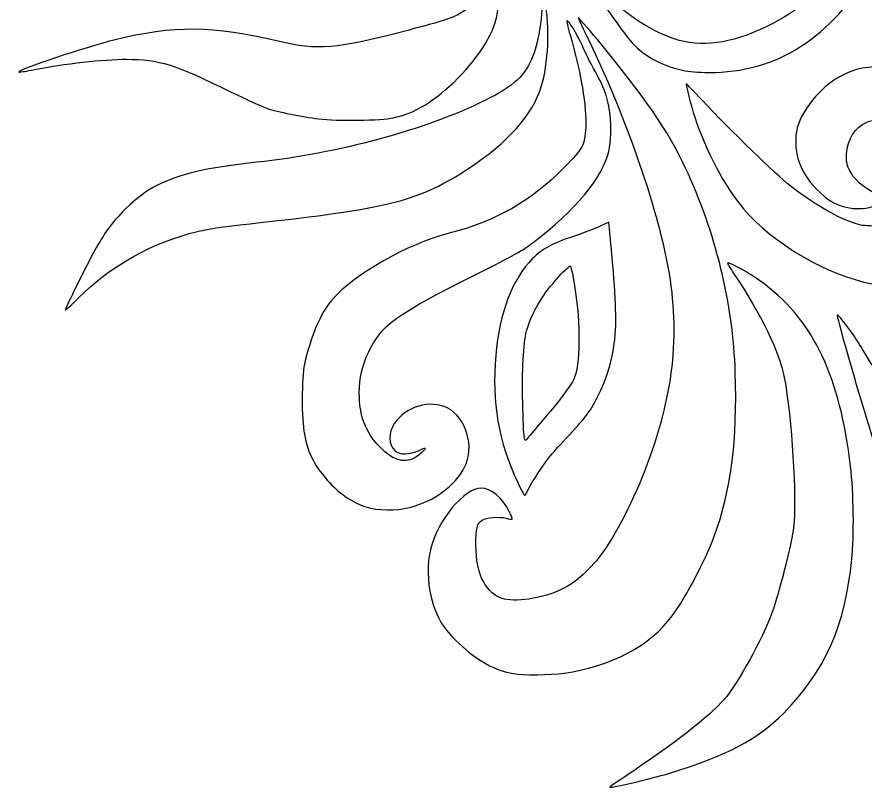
# Model space of a CAD drawing. Header units: centimetres. Extents: x -8.7 to 8.6, y -13.4 to 13.1.
# Drawn here: x -4.02 to 0.002, y -13.018 to -9.355 of the extents above; entities that cross this region are included whole.
import ezdxf

# ---------------------------------------------------------------- set-up
doc = ezdxf.new("R2010")
doc.units = ezdxf.units.CM
doc.header["$MEASUREMENT"] = 0
doc.layers.add('Layer 1', color=7, linetype='Continuous')

msp = doc.modelspace()

# ---------------------------------------------------------------- linework, layer by layer
at = {"layer": 'Layer 1'}
for points, knots in [([(-0.86371, -9.6077), (-0.96575, -9.58615), (-1.05516, -9.53518), (-1.11275, -9.46574), (-1.11275, -9.46574), (-1.14929, -9.42168), (-1.2122, -9.3334), (-1.28065, -9.23013), (-1.28065, -9.23013), (-1.28065, -9.23013), (-1.328, -9.15869), (-1.328, -9.15869), (-1.328, -9.15869), (-1.328, -9.15869), (-1.28303, -9.20222), (-1.28303, -9.20222), (-1.28303, -9.20222), (-1.14663, -9.33424), (-1.02052, -9.41968), (-0.90363, -9.45928), (-0.90363, -9.45928), (-0.77834, -9.50172), (-0.63645, -9.48314), (-0.4665, -9.40202), (-0.4665, -9.40202), (-0.31988, -9.33204), (-0.1399, -9.18811), (-0.04787, -9.06724), (-0.04787, -9.06724), (-0.00649, -9.01289), (0.10003, -8.78316), (0.18502, -8.56495), (0.18502, -8.56495), (0.22538, -8.46133), (0.25707, -8.412), (0.33064, -8.33826), (0.33064, -8.33826), (0.4184, -8.2503), (0.50679, -8.19429), (0.5924, -8.17239), (0.5924, -8.17239), (0.66912, -8.15277), (0.80565, -8.16085), (0.89946, -8.19057), (0.89946, -8.19057), (0.89946, -8.19057), (0.93947, -8.20324), (0.93947, -8.20324), (0.93947, -8.20324), (0.93947, -8.20324), (0.89661, -8.21013), (0.89661, -8.21013), (0.89661, -8.21013), (0.72183, -8.23821), (0.57459, -8.31559), (0.43764, -8.45134), (0.43764, -8.45134), (0.34091, -8.54722), (0.28351, -8.62615), (0.25361, -8.7044), (0.25361, -8.7044), (0.22258, -8.78561), (0.12034, -8.98427), (0.04042, -9.11868), (0.04042, -9.11868), (-0.16055, -9.45665), (-0.41549, -9.62008), (-0.73906, -9.61836), (-0.73906, -9.61836), (-0.78894, -9.6181), (-0.83184, -9.61443), (-0.8637, -9.6077), (-0.8637, -9.6077), (-0.8637, -9.6077), (-0.86371, -9.6077), (-0.86371, -9.6077)], [0, 0, 0, 0, 0.05, 0.05, 0.05, 0.05, 0.1, 0.1, 0.1, 0.1, 0.15, 0.15, 0.15, 0.15, 0.2, 0.2, 0.2, 0.2, 0.25, 0.25, 0.25, 0.25, 0.3, 0.3, 0.3, 0.3, 0.35, 0.35, 0.35, 0.35, 0.4, 0.4, 0.4, 0.4, 0.45, 0.45, 0.45, 0.45, 0.5, 0.5, 0.5, 0.5, 0.55, 0.55, 0.55, 0.55, 0.6, 0.6, 0.6, 0.6, 0.65, 0.65, 0.65, 0.65, 0.7, 0.7, 0.7, 0.7, 0.75, 0.75, 0.75, 0.75, 0.8, 0.8, 0.8, 0.8, 0.85, 0.85, 0.85, 0.85, 0.9, 0.9, 0.9, 0.9, 1, 1, 1, 1]), ([(-2.588, -9.83872), (-2.66968, -9.8284), (-2.78445, -9.80519), (-2.83362, -9.78905), (-2.83362, -9.78905), (-2.85465, -9.78215), (-2.93119, -9.74723), (-3.0037, -9.71146), (-3.0037, -9.71146), (-3.27059, -9.57979), (-3.34672, -9.5559), (-3.49926, -9.5559), (-3.49926, -9.5559), (-3.61475, -9.5559), (-3.78738, -9.57555), (-3.95155, -9.60737), (-3.95155, -9.60737), (-3.98328, -9.61352), (-4.01022, -9.61757), (-4.01142, -9.61637), (-4.01142, -9.61637), (-4.02024, -9.60755), (-3.69053, -9.49683), (-3.56083, -9.46505), (-3.56083, -9.46505), (-3.27407, -9.39479), (-3.0926, -9.39601), (-2.78078, -9.47031), (-2.78078, -9.47031), (-2.59148, -9.51541), (-2.51129, -9.50868), (-2.16714, -9.41878), (-2.16714, -9.41878), (-1.95599, -9.36362), (-1.9237, -9.35073), (-1.86088, -9.29649), (-1.86088, -9.29649), (-1.83846, -9.27714), (-1.82422, -9.25801), (-1.80841, -9.22603), (-1.80841, -9.22603), (-1.78717, -9.18304), (-1.78672, -9.1808), (-1.78672, -9.11754), (-1.78672, -9.11754), (-1.78672, -9.08201), (-1.78495, -9.05295), (-1.78279, -9.05295), (-1.78279, -9.05295), (-1.77322, -9.05295), (-1.74355, -9.12789), (-1.73753, -9.16725), (-1.73753, -9.16725), (-1.72774, -9.23135), (-1.73406, -9.32587), (-1.75189, -9.38195), (-1.75189, -9.38195), (-1.78359, -9.48164), (-1.87596, -9.60574), (-1.99086, -9.70301), (-1.99086, -9.70301), (-2.07879, -9.77744), (-2.14506, -9.81298), (-2.23476, -9.83379), (-2.23476, -9.83379), (-2.28897, -9.84637), (-2.5037, -9.84937), (-2.58799, -9.83872), (-2.58799, -9.83872), (-2.58799, -9.83872), (-2.588, -9.83872), (-2.588, -9.83872)], [0, 0, 0, 0, 0.0526316, 0.0526316, 0.0526316, 0.0526316, 0.1052632, 0.1052632, 0.1052632, 0.1052632, 0.1578947, 0.1578947, 0.1578947, 0.1578947, 0.2105263, 0.2105263, 0.2105263, 0.2105263, 0.2631579, 0.2631579, 0.2631579, 0.2631579, 0.3157895, 0.3157895, 0.3157895, 0.3157895, 0.3684211, 0.3684211, 0.3684211, 0.3684211, 0.4210526, 0.4210526, 0.4210526, 0.4210526, 0.4736842, 0.4736842, 0.4736842, 0.4736842, 0.5263158, 0.5263158, 0.5263158, 0.5263158, 0.5789474, 0.5789474, 0.5789474, 0.5789474, 0.6315789, 0.6315789, 0.6315789, 0.6315789, 0.6842105, 0.6842105, 0.6842105, 0.6842105, 0.7368421, 0.7368421, 0.7368421, 0.7368421, 0.7894737, 0.7894737, 0.7894737, 0.7894737, 0.8421053, 0.8421053, 0.8421053, 0.8421053, 0.8947368, 0.8947368, 0.8947368, 0.8947368, 1, 1, 1, 1]), ([(-3.79141, -10.74525), (-3.78176, -10.71792), (-3.67298, -10.49922), (-3.64472, -10.45034), (-3.64472, -10.45034), (-3.59744, -10.36856), (-3.56861, -10.33007), (-3.50854, -10.26857), (-3.50854, -10.26857), (-3.37809, -10.135), (-3.22781, -10.08111), (-2.88407, -10.04463), (-2.88407, -10.04463), (-2.49789, -10.00365), (-2.08374, -9.8913), (-1.79817, -9.75007), (-1.79817, -9.75007), (-1.66288, -9.68316), (-1.60903, -9.63287), (-1.57328, -9.54005), (-1.57328, -9.54005), (-1.54418, -9.46448), (-1.52445, -9.33482), (-1.53003, -9.25585), (-1.53003, -9.25585), (-1.53259, -9.21968), (-1.52484, -9.23253), (-1.51596, -9.27917), (-1.51596, -9.27917), (-1.49219, -9.4041), (-1.49959, -9.57683), (-1.5334, -9.68644), (-1.5334, -9.68644), (-1.57421, -9.81873), (-1.69249, -9.95153), (-1.87817, -10.07353), (-1.87817, -10.07353), (-2.10789, -10.22447), (-2.24626, -10.26107), (-2.83834, -10.3275), (-2.83834, -10.3275), (-3.06548, -10.35299), (-3.09581, -10.35724), (-3.16347, -10.37308), (-3.16347, -10.37308), (-3.37451, -10.42248), (-3.57375, -10.53354), (-3.72798, -10.68776), (-3.72798, -10.68776), (-3.76464, -10.72441), (-3.79317, -10.75028), (-3.7914, -10.74526), (-3.7914, -10.74526), (-3.7914, -10.74526), (-3.79141, -10.74525), (-3.79141, -10.74525)], [0, 0, 0, 0, 0.0666667, 0.0666667, 0.0666667, 0.0666667, 0.1333333, 0.1333333, 0.1333333, 0.1333333, 0.2, 0.2, 0.2, 0.2, 0.2666667, 0.2666667, 0.2666667, 0.2666667, 0.3333333, 0.3333333, 0.3333333, 0.3333333, 0.4, 0.4, 0.4, 0.4, 0.4666667, 0.4666667, 0.4666667, 0.4666667, 0.5333333, 0.5333333, 0.5333333, 0.5333333, 0.6, 0.6, 0.6, 0.6, 0.6666667, 0.6666667, 0.6666667, 0.6666667, 0.7333333, 0.7333333, 0.7333333, 0.7333333, 0.8, 0.8, 0.8, 0.8, 0.8666667, 0.8666667, 0.8666667, 0.8666667, 1, 1, 1, 1]), ([(-1.66628, -12.47035), (-1.75263, -12.4559), (-1.83536, -12.40978), (-1.92443, -12.32646), (-1.92443, -12.32646), (-2.00007, -12.2557), (-2.03112, -12.20385), (-2.05557, -12.10747), (-2.05557, -12.10747), (-2.07376, -12.03577), (-2.07498, -11.94472), (-2.05861, -11.88072), (-2.05861, -11.88072), (-2.02256, -11.73975), (-1.89932, -11.59082), (-1.81854, -11.59059), (-1.81854, -11.59059), (-1.77274, -11.5904), (-1.71916, -11.63506), (-1.68574, -11.70113), (-1.68574, -11.70113), (-1.67643, -11.71952), (-1.66996, -11.73571), (-1.67136, -11.73711), (-1.67136, -11.73711), (-1.67275, -11.7385), (-1.68592, -11.73662), (-1.70062, -11.73292), (-1.70062, -11.73292), (-1.7344, -11.72442), (-1.79468, -11.72901), (-1.81381, -11.74154), (-1.81381, -11.74154), (-1.83801, -11.7574), (-1.8439, -11.78058), (-1.84368, -11.85916), (-1.84368, -11.85916), (-1.84328, -12.00339), (-1.79482, -12.09516), (-1.70762, -12.11681), (-1.70762, -12.11681), (-1.64178, -12.13316), (-1.5077, -12.10821), (-1.42211, -12.06368), (-1.42211, -12.06368), (-1.35751, -12.03007), (-1.28328, -11.958), (-1.22729, -11.87453), (-1.22729, -11.87453), (-1.14888, -11.75764), (-1.06521, -11.58085), (-1.00769, -11.41051), (-1.00769, -11.41051), (-0.89098, -11.06491), (-0.87495, -10.78638), (-0.95225, -10.44699), (-0.95225, -10.44699), (-1.01903, -10.15377), (-1.16091, -9.76566), (-1.31862, -9.44475), (-1.31862, -9.44475), (-1.34171, -9.39777), (-1.35972, -9.35845), (-1.35865, -9.35738), (-1.35865, -9.35738), (-1.35757, -9.3563), (-1.31653, -9.40375), (-1.26744, -9.46281), (-1.26744, -9.46281), (-1.0474, -9.72753), (-0.93082, -9.89695), (-0.85057, -10.06865), (-0.85057, -10.06865), (-0.70516, -10.37975), (-0.62334, -10.71504), (-0.61306, -11.04188), (-0.61306, -11.04188), (-0.60289, -11.36539), (-0.63367, -11.60452), (-0.71303, -11.81854), (-0.71303, -11.81854), (-0.75598, -11.93436), (-0.84806, -12.10872), (-0.91224, -12.19576), (-0.91224, -12.19576), (-1.01816, -12.33939), (-1.20008, -12.43588), (-1.4254, -12.46791), (-1.4254, -12.46791), (-1.48782, -12.47678), (-1.6199, -12.47813), (-1.66628, -12.47037), (-1.66628, -12.47037), (-1.66628, -12.47037), (-1.66628, -12.47035), (-1.66628, -12.47035)], [0, 0, 0, 0, 0.04, 0.04, 0.04, 0.04, 0.08, 0.08, 0.08, 0.08, 0.12, 0.12, 0.12, 0.12, 0.16, 0.16, 0.16, 0.16, 0.2, 0.2, 0.2, 0.2, 0.24, 0.24, 0.24, 0.24, 0.28, 0.28, 0.28, 0.28, 0.32, 0.32, 0.32, 0.32, 0.36, 0.36, 0.36, 0.36, 0.4, 0.4, 0.4, 0.4, 0.44, 0.44, 0.44, 0.44, 0.48, 0.48, 0.48, 0.48, 0.52, 0.52, 0.52, 0.52, 0.56, 0.56, 0.56, 0.56, 0.6, 0.6, 0.6, 0.6, 0.64, 0.64, 0.64, 0.64, 0.68, 0.68, 0.68, 0.68, 0.72, 0.72, 0.72, 0.72, 0.76, 0.76, 0.76, 0.76, 0.8, 0.8, 0.8, 0.8, 0.84, 0.84, 0.84, 0.84, 0.88, 0.88, 0.88, 0.88, 0.92, 0.92, 0.92, 0.92, 1, 1, 1, 1]), ([(-2.36533, -11.6795), (-2.42563, -11.65997), (-2.48422, -11.62095), (-2.53628, -11.56562), (-2.53628, -11.56562), (-2.60582, -11.49172), (-2.6392, -11.42787), (-2.65706, -11.33451), (-2.65706, -11.33451), (-2.67104, -11.26147), (-2.67068, -11.06809), (-2.65643, -11.00199), (-2.65643, -11.00199), (-2.62969, -10.87789), (-2.57664, -10.75293), (-2.52746, -10.69817), (-2.52746, -10.69817), (-2.41289, -10.57063), (-2.17279, -10.43438), (-1.96961, -10.3816), (-1.96961, -10.3816), (-1.74819, -10.32409), (-1.57952, -10.22741), (-1.42555, -10.06976), (-1.42555, -10.06976), (-1.33298, -9.97497), (-1.32796, -9.96566), (-1.32265, -9.87864), (-1.32265, -9.87864), (-1.31705, -9.78699), (-1.34614, -9.61477), (-1.3967, -9.44014), (-1.3967, -9.44014), (-1.40739, -9.40321), (-1.41423, -9.37299), (-1.41189, -9.37299), (-1.41189, -9.37299), (-1.40179, -9.37299), (-1.36464, -9.43348), (-1.33871, -9.49213), (-1.33871, -9.49213), (-1.32327, -9.52705), (-1.29921, -9.57561), (-1.28523, -9.60004), (-1.28523, -9.60004), (-1.2344, -9.6889), (-1.21694, -9.73804), (-1.20651, -9.82164), (-1.20651, -9.82164), (-1.19986, -9.87497), (-1.2026, -9.94369), (-1.21335, -9.9931), (-1.21335, -9.9931), (-1.23942, -10.11291), (-1.37532, -10.27685), (-1.57119, -10.42481), (-1.57119, -10.42481), (-1.62257, -10.46362), (-1.66591, -10.48784), (-1.84101, -10.57562), (-1.84101, -10.57562), (-2.22972, -10.77048), (-2.29029, -10.81436), (-2.35289, -10.9465), (-2.35289, -10.9465), (-2.38242, -11.00884), (-2.39607, -11.06891), (-2.39661, -11.13902), (-2.39661, -11.13902), (-2.39743, -11.24481), (-2.36645, -11.32645), (-2.29947, -11.39497), (-2.29947, -11.39497), (-2.23349, -11.46247), (-2.1773, -11.47701), (-2.12361, -11.4405), (-2.12361, -11.4405), (-2.10859, -11.43028), (-2.09255, -11.41614), (-2.08797, -11.40906), (-2.08797, -11.40906), (-2.07979, -11.39641), (-2.08021, -11.39645), (-2.11321, -11.41166), (-2.11321, -11.41166), (-2.15869, -11.43261), (-2.20525, -11.43355), (-2.22615, -11.41394), (-2.22615, -11.41394), (-2.25888, -11.38322), (-2.26037, -11.32774), (-2.22967, -11.28276), (-2.22967, -11.28276), (-2.17494, -11.20256), (-2.05976, -11.16911), (-1.97907, -11.21), (-1.97907, -11.21), (-1.88894, -11.25567), (-1.84822, -11.39503), (-1.89694, -11.4911), (-1.89694, -11.4911), (-1.94157, -11.5791), (-2.04132, -11.65207), (-2.15769, -11.68183), (-2.15769, -11.68183), (-2.22268, -11.69845), (-2.30978, -11.69747), (-2.36531, -11.67948), (-2.36531, -11.67948), (-2.36531, -11.67948), (-2.36533, -11.6795), (-2.36533, -11.6795)], [0, 0, 0, 0, 0.0344828, 0.0344828, 0.0344828, 0.0344828, 0.0689655, 0.0689655, 0.0689655, 0.0689655, 0.1034483, 0.1034483, 0.1034483, 0.1034483, 0.137931, 0.137931, 0.137931, 0.137931, 0.1724138, 0.1724138, 0.1724138, 0.1724138, 0.2068966, 0.2068966, 0.2068966, 0.2068966, 0.2413793, 0.2413793, 0.2413793, 0.2413793, 0.2758621, 0.2758621, 0.2758621, 0.2758621, 0.3103448, 0.3103448, 0.3103448, 0.3103448, 0.3448276, 0.3448276, 0.3448276, 0.3448276, 0.3793103, 0.3793103, 0.3793103, 0.3793103, 0.4137931, 0.4137931, 0.4137931, 0.4137931, 0.4482759, 0.4482759, 0.4482759, 0.4482759, 0.4827586, 0.4827586, 0.4827586, 0.4827586, 0.5172414, 0.5172414, 0.5172414, 0.5172414, 0.5517241, 0.5517241, 0.5517241, 0.5517241, 0.5862069, 0.5862069, 0.5862069, 0.5862069, 0.6206897, 0.6206897, 0.6206897, 0.6206897, 0.6551724, 0.6551724, 0.6551724, 0.6551724, 0.6896552, 0.6896552, 0.6896552, 0.6896552, 0.7241379, 0.7241379, 0.7241379, 0.7241379, 0.7586207, 0.7586207, 0.7586207, 0.7586207, 0.7931034, 0.7931034, 0.7931034, 0.7931034, 0.8275862, 0.8275862, 0.8275862, 0.8275862, 0.862069, 0.862069, 0.862069, 0.862069, 0.8965517, 0.8965517, 0.8965517, 0.8965517, 0.9310345, 0.9310345, 0.9310345, 0.9310345, 1, 1, 1, 1]), ([(0.03645, -10.62131), (-0.1749, -10.58148), (-0.43592, -10.42939), (-0.57357, -10.26587), (-0.57357, -10.26587), (-0.66499, -10.15727), (-0.75287, -9.99241), (-0.8058, -9.83023), (-0.8058, -9.83023), (-0.8236, -9.77568), (-0.84882, -9.67596), (-0.84549, -9.6733), (-0.84549, -9.6733), (-0.8445, -9.67252), (-0.81027, -9.70758), (-0.76941, -9.75121), (-0.76941, -9.75121), (-0.63831, -9.89121), (-0.41689, -10.10645), (-0.35505, -10.15401), (-0.35505, -10.15401), (-0.23969, -10.24273), (-0.14872, -10.29675), (-0.05785, -10.33052), (-0.05785, -10.33052), (-0.02105, -10.3442), (-0.00608, -10.34652), (0.04796, -10.34696), (0.04796, -10.34696), (0.10794, -10.34745), (0.11269, -10.34659), (0.14874, -10.32886), (0.14874, -10.32886), (0.19345, -10.30688), (0.25283, -10.24756), (0.27292, -10.20483), (0.27292, -10.20483), (0.29209, -10.16406), (0.29864, -10.11876), (0.2912, -10.07852), (0.2912, -10.07852), (0.27523, -9.99215), (0.20125, -9.88853), (0.13361, -9.85783), (0.13361, -9.85783), (0.0994, -9.8423), (0.04191, -9.84074), (0.00993, -9.85448), (0.00993, -9.85448), (-0.04537, -9.87824), (-0.08042, -9.93385), (-0.08515, -10.00534), (-0.08515, -10.00534), (-0.08748, -10.04053), (-0.08583, -10.05056), (-0.07311, -10.07832), (-0.07311, -10.07832), (-0.05189, -10.12468), (-0.01106, -10.16165), (0.05595, -10.1952), (0.05595, -10.1952), (0.05595, -10.1952), (0.11227, -10.22339), (0.11227, -10.22339), (0.11227, -10.22339), (0.11227, -10.22339), (0.08228, -10.23807), (0.08228, -10.23807), (0.08228, -10.23807), (0.00455, -10.27613), (-0.08651, -10.27258), (-0.15989, -10.22863), (-0.15989, -10.22863), (-0.20006, -10.20457), (-0.25533, -10.14802), (-0.28235, -10.10335), (-0.28235, -10.10335), (-0.33837, -10.01071), (-0.34183, -9.89761), (-0.2912, -9.81394), (-0.2912, -9.81394), (-0.19456, -9.6542), (-0.05249, -9.57546), (0.10305, -9.5954), (0.10305, -9.5954), (0.26199, -9.61578), (0.44691, -9.7259), (0.52382, -9.84595), (0.52382, -9.84595), (0.61599, -9.98981), (0.66234, -10.14527), (0.64594, -10.25551), (0.64594, -10.25551), (0.62867, -10.37164), (0.55403, -10.4928), (0.46324, -10.55211), (0.46324, -10.55211), (0.38134, -10.60561), (0.31034, -10.6243), (0.17649, -10.6276), (0.17649, -10.6276), (0.10796, -10.62929), (0.06969, -10.6276), (0.03647, -10.62131), (0.03647, -10.62131), (0.03647, -10.62131), (0.03645, -10.62131), (0.03645, -10.62131)], [0, 0, 0, 0, 0.0357143, 0.0357143, 0.0357143, 0.0357143, 0.0714286, 0.0714286, 0.0714286, 0.0714286, 0.1071429, 0.1071429, 0.1071429, 0.1071429, 0.1428571, 0.1428571, 0.1428571, 0.1428571, 0.1785714, 0.1785714, 0.1785714, 0.1785714, 0.2142857, 0.2142857, 0.2142857, 0.2142857, 0.25, 0.25, 0.25, 0.25, 0.2857143, 0.2857143, 0.2857143, 0.2857143, 0.3214286, 0.3214286, 0.3214286, 0.3214286, 0.3571429, 0.3571429, 0.3571429, 0.3571429, 0.3928571, 0.3928571, 0.3928571, 0.3928571, 0.4285714, 0.4285714, 0.4285714, 0.4285714, 0.4642857, 0.4642857, 0.4642857, 0.4642857, 0.5, 0.5, 0.5, 0.5, 0.5357143, 0.5357143, 0.5357143, 0.5357143, 0.5714286, 0.5714286, 0.5714286, 0.5714286, 0.6071429, 0.6071429, 0.6071429, 0.6071429, 0.6428571, 0.6428571, 0.6428571, 0.6428571, 0.6785714, 0.6785714, 0.6785714, 0.6785714, 0.7142857, 0.7142857, 0.7142857, 0.7142857, 0.75, 0.75, 0.75, 0.75, 0.7857143, 0.7857143, 0.7857143, 0.7857143, 0.8214286, 0.8214286, 0.8214286, 0.8214286, 0.8571429, 0.8571429, 0.8571429, 0.8571429, 0.8928571, 0.8928571, 0.8928571, 0.8928571, 0.9285714, 0.9285714, 0.9285714, 0.9285714, 1, 1, 1, 1]), ([(-1.64532, -11.56339), (-1.73631, -11.37049), (-1.76904, -11.18127), (-1.74936, -10.96186), (-1.74936, -10.96186), (-1.7308, -10.75498), (-1.67172, -10.59945), (-1.57457, -10.50178), (-1.57457, -10.50178), (-1.52771, -10.45466), (-1.48205, -10.42974), (-1.38072, -10.39597), (-1.38072, -10.39597), (-1.33312, -10.38011), (-1.27607, -10.35845), (-1.25394, -10.34784), (-1.25394, -10.34784), (-1.25394, -10.34784), (-1.2137, -10.32855), (-1.2137, -10.32855), (-1.2137, -10.32855), (-1.2137, -10.32855), (-1.21019, -10.36086), (-1.21019, -10.36086), (-1.21019, -10.36086), (-1.19064, -10.54097), (-1.17726, -10.74434), (-1.18005, -10.81896), (-1.18005, -10.81896), (-1.18457, -10.93966), (-1.21005, -11.04273), (-1.2614, -11.14805), (-1.2614, -11.14805), (-1.29629, -11.2196), (-1.32462, -11.25816), (-1.40022, -11.33699), (-1.40022, -11.33699), (-1.43597, -11.37427), (-1.48126, -11.42535), (-1.50086, -11.45049), (-1.50086, -11.45049), (-1.53605, -11.49564), (-1.59723, -11.59256), (-1.60398, -11.61384), (-1.60398, -11.61384), (-1.6059, -11.61987), (-1.60946, -11.62481), (-1.6119, -11.62481), (-1.6119, -11.62481), (-1.61434, -11.62481), (-1.62938, -11.59716), (-1.64532, -11.56337), (-1.64532, -11.56337), (-1.64532, -11.56337), (-1.64532, -11.56339), (-1.64532, -11.56339)], [0, 0, 0, 0, 0.0666667, 0.0666667, 0.0666667, 0.0666667, 0.1333333, 0.1333333, 0.1333333, 0.1333333, 0.2, 0.2, 0.2, 0.2, 0.2666667, 0.2666667, 0.2666667, 0.2666667, 0.3333333, 0.3333333, 0.3333333, 0.3333333, 0.4, 0.4, 0.4, 0.4, 0.4666667, 0.4666667, 0.4666667, 0.4666667, 0.5333333, 0.5333333, 0.5333333, 0.5333333, 0.6, 0.6, 0.6, 0.6, 0.6666667, 0.6666667, 0.6666667, 0.6666667, 0.7333333, 0.7333333, 0.7333333, 0.7333333, 0.8, 0.8, 0.8, 0.8, 0.8666667, 0.8666667, 0.8666667, 0.8666667, 1, 1, 1, 1]), ([(-1.53637, -11.28037), (-1.44484, -11.17344), (-1.38448, -11.09259), (-1.37509, -11.06432), (-1.37509, -11.06432), (-1.34532, -10.97469), (-1.34801, -10.7833), (-1.38172, -10.59321), (-1.38172, -10.59321), (-1.38674, -10.56492), (-1.39272, -10.53972), (-1.39502, -10.53722), (-1.39502, -10.53722), (-1.40156, -10.53009), (-1.48821, -10.62516), (-1.52348, -10.67817), (-1.52348, -10.67817), (-1.56092, -10.73444), (-1.59074, -10.7968), (-1.60314, -10.84477), (-1.60314, -10.84477), (-1.61853, -10.90428), (-1.6256, -11.03397), (-1.62167, -11.18475), (-1.62167, -11.18475), (-1.61966, -11.26176), (-1.61637, -11.33474), (-1.61435, -11.34692), (-1.61435, -11.34692), (-1.61079, -11.36842), (-1.61041, -11.36872), (-1.60154, -11.35745), (-1.60154, -11.35745), (-1.59651, -11.35106), (-1.56719, -11.31637), (-1.53637, -11.28037)], [0, 0, 0, 0, 0.1, 0.1, 0.1, 0.1, 0.2, 0.2, 0.2, 0.2, 0.3, 0.3, 0.3, 0.3, 0.4, 0.4, 0.4, 0.4, 0.5, 0.5, 0.5, 0.5, 0.6, 0.6, 0.6, 0.6, 0.7, 0.7, 0.7, 0.7, 0.8, 0.8, 0.8, 0.8, 1, 1, 1, 1]), ([(-1.20856, -13.00817), (-1.20592, -13.00587), (-1.1549, -12.97109), (-1.09518, -12.93089), (-1.09518, -12.93089), (-0.87518, -12.78282), (-0.70907, -12.65012), (-0.65362, -12.57816), (-0.65362, -12.57816), (-0.5797, -12.48221), (-0.46999, -12.27454), (-0.43078, -12.15635), (-0.43078, -12.15635), (-0.39781, -12.05696), (-0.34417, -11.84033), (-0.33692, -11.77732), (-0.33692, -11.77732), (-0.32122, -11.64076), (-0.34519, -11.25267), (-0.38084, -11.06627), (-0.38084, -11.06627), (-0.40417, -10.94428), (-0.49128, -10.76442), (-0.61948, -10.57351), (-0.61948, -10.57351), (-0.63731, -10.54696), (-0.65085, -10.52419), (-0.64958, -10.52292), (-0.64958, -10.52292), (-0.6422, -10.51554), (-0.5309, -10.57894), (-0.47221, -10.62396), (-0.47221, -10.62396), (-0.23894, -10.80288), (-0.1169, -11.06248), (-0.06617, -11.48766), (-0.06617, -11.48766), (-0.05184, -11.60775), (-0.04899, -11.82078), (-0.06029, -11.92774), (-0.06029, -11.92774), (-0.09431, -12.24986), (-0.18433, -12.45238), (-0.38529, -12.65889), (-0.38529, -12.65889), (-0.50249, -12.77933), (-0.66114, -12.86282), (-0.92371, -12.94225), (-0.92371, -12.94225), (-1.02384, -12.97254), (-1.2196, -13.01785), (-1.20855, -13.00817), (-1.20855, -13.00817), (-1.20855, -13.00817), (-1.20856, -13.00817), (-1.20856, -13.00817)], [0, 0, 0, 0, 0.0666667, 0.0666667, 0.0666667, 0.0666667, 0.1333333, 0.1333333, 0.1333333, 0.1333333, 0.2, 0.2, 0.2, 0.2, 0.2666667, 0.2666667, 0.2666667, 0.2666667, 0.3333333, 0.3333333, 0.3333333, 0.3333333, 0.4, 0.4, 0.4, 0.4, 0.4666667, 0.4666667, 0.4666667, 0.4666667, 0.5333333, 0.5333333, 0.5333333, 0.5333333, 0.6, 0.6, 0.6, 0.6, 0.6666667, 0.6666667, 0.6666667, 0.6666667, 0.7333333, 0.7333333, 0.7333333, 0.7333333, 0.8, 0.8, 0.8, 0.8, 0.8666667, 0.8666667, 0.8666667, 0.8666667, 1, 1, 1, 1]), ([(0.97947, -12.47283), (0.80868, -12.44708), (0.67217, -12.38201), (0.53278, -12.25993), (0.53278, -12.25993), (0.43892, -12.17773), (0.28485, -11.99217), (0.24271, -11.91059), (0.24271, -11.91059), (0.16962, -11.76909), (0.04599, -11.40238), (-0.08938, -10.92557), (-0.08938, -10.92557), (-0.11334, -10.84118), (-0.13179, -10.77097), (-0.13037, -10.76956), (-0.13037, -10.76956), (-0.12613, -10.76532), (-0.08814, -10.81248), (-0.04682, -10.87327), (-0.04682, -10.87327), (-0.02546, -10.9047), (0.03584, -11.00504), (0.08939, -11.09624), (0.08939, -11.09624), (0.24632, -11.3635), (0.33132, -11.49647), (0.42727, -11.62483), (0.42727, -11.62483), (0.63365, -11.9009), (0.82432, -12.06666), (1.09091, -12.20177), (1.09091, -12.20177), (1.25383, -12.28433), (1.37462, -12.30659), (1.44801, -12.26756), (1.44801, -12.26756), (1.4784, -12.2514), (1.47968, -12.25458), (1.46192, -12.30207), (1.46192, -12.30207), (1.44394, -12.35013), (1.39778, -12.3968), (1.34029, -12.42505), (1.34029, -12.42505), (1.26444, -12.46232), (1.21861, -12.47157), (1.09948, -12.47363), (1.09948, -12.47363), (1.0429, -12.4746), (0.98889, -12.47425), (0.97946, -12.47283), (0.97946, -12.47283), (0.97946, -12.47283), (0.97947, -12.47283), (0.97947, -12.47283)], [0, 0, 0, 0, 0.0666667, 0.0666667, 0.0666667, 0.0666667, 0.1333333, 0.1333333, 0.1333333, 0.1333333, 0.2, 0.2, 0.2, 0.2, 0.2666667, 0.2666667, 0.2666667, 0.2666667, 0.3333333, 0.3333333, 0.3333333, 0.3333333, 0.4, 0.4, 0.4, 0.4, 0.4666667, 0.4666667, 0.4666667, 0.4666667, 0.5333333, 0.5333333, 0.5333333, 0.5333333, 0.6, 0.6, 0.6, 0.6, 0.6666667, 0.6666667, 0.6666667, 0.6666667, 0.7333333, 0.7333333, 0.7333333, 0.7333333, 0.8, 0.8, 0.8, 0.8, 0.8666667, 0.8666667, 0.8666667, 0.8666667, 1, 1, 1, 1])]:
    msp.add_open_spline(points, degree=3, knots=knots, dxfattribs=at)

doc.saveas('drawing.dxf')
